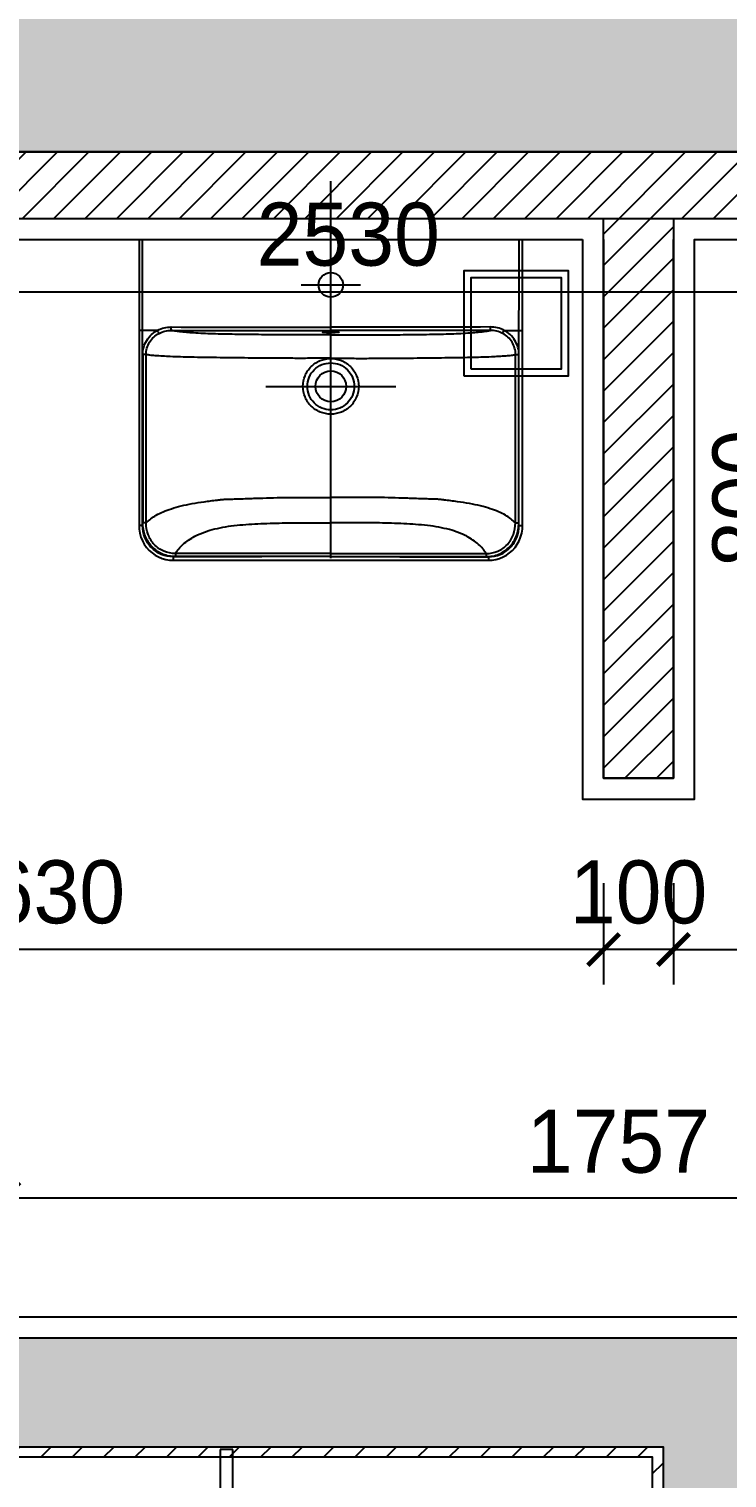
# Model space of a CAD drawing. Header units: millimetres. Extents: x -551172 to 227904, y -3435 to 261611.
# Drawn here: x 160059 to 161057, y 87306 to 89376 of the extents above; entities that cross this region are included whole.
import ezdxf

# ---------------------------------------------------------------- set-up
doc = ezdxf.new("R2010")
doc.units = ezdxf.units.MM
doc.header["$LTSCALE"] = 100
doc.header["$PDMODE"] = 3
doc.layers.get('DEFPOINTS').update_dxf_attribs({"color": 248})
for name, color, linetype in [('E-DIM(IN)', 14, 'Continuous'), ('F-HAT', 251, 'Continuous'), ('F-WALL1', 2, 'Continuous'), ('F-WALL2', 3, 'Continuous')]:
    doc.layers.add(name, color=color, linetype=linetype)
doc.styles.add('YOURNAME', font='HYWULM.TTF')
doc.dimstyles.new('YOURNAME-50', dxfattribs={"dimscale": 50, "dimtxt": 1.8, "dimasz": 0.9, "dimexe": 1, "dimexo": 3, "dimgap": 0.7, "dimtad": 1, "dimdec": 0, "dimzin": 0, "dimdsep": 46, "dimtxsty": 'YOURNAME', "dimblk": 'ARCHTICK', "dimcen": 0, "dimclrd": 1, "dimclre": 1, "dimclrt": 7, "dimadec": 0, "dimazin": 0, "dimtfac": 1, "dimtdec": 0, "dimtix": 1, "dimtmove": 2, "dimatfit": 3, "dimldrblk": 'ARCHTICK', "dimfxl": 0, "dimtolj": 1, "dimtzin": 0, "dimarcsym": 0})

# ---------------------------------------------------------------- blocks, each defined once
blk = doc.blocks.new('_ArchTick')
at = {"color": 0, "linetype": 'ByBlock', "const_width": 0.15}
blk.add_lwpolyline([(-0.5, -0.5), (0.5, 0.5)], dxfattribs=at)
blk = doc.blocks.new('*D266')
at = {"layer": 'DEFPOINTS', "color": 0}
for p in [(159250.6, 89200.8), (161780.6, 89200.8), (161780.6, 89000.8)]:
    blk.add_point(p, dxfattribs=at)
at = {"layer": 'E-DIM(IN)', "lineweight": -2}
for p, q in [((159250.6, 89050.8), (159250.6, 88950.8)), ((161780.6, 89050.8), (161780.6, 88950.8)), ((159250.6, 89000.8), (161780.6, 89000.8))]:
    blk.add_line(p, q, dxfattribs=at)
at = {"layer": 'E-DIM(IN)', "lineweight": -2, "xscale": 45, "yscale": 45, "zscale": 45, "rotation": 180}
blk.add_blockref('_ArchTick', (159250.6, 89000.8), dxfattribs=at)
at = {"layer": 'E-DIM(IN)', "lineweight": -2, "xscale": 45, "yscale": 45, "zscale": 45}
blk.add_blockref('_ArchTick', (161780.6, 89000.8), dxfattribs=at)
at = {"layer": 'E-DIM(IN)', "color": 7, "insert": (160515.6, 89082.6), "char_height": 90, "attachment_point": 5, "style": 'YOURNAME'}
blk.add_mtext('\\A1;2530', dxfattribs=at)
blk = doc.blocks.new('*D268')
at = {"layer": 'DEFPOINTS', "color": 0}
for p in [(160023.1, 87705.8), (160023.1, 87500.8), (161780.6, 87505.8)]:
    blk.add_point(p, dxfattribs=at)
at = {"layer": 'E-DIM(IN)', "lineweight": -2}
for p, q in [((160023.1, 87650.8), (160023.1, 87755.8)), ((161780.6, 87655.8), (161780.6, 87755.8)), ((161780.6, 87705.8), (160023.1, 87705.8))]:
    blk.add_line(p, q, dxfattribs=at)
at = {"layer": 'E-DIM(IN)', "lineweight": -2, "xscale": 45, "yscale": 45, "zscale": 45, "rotation": 180}
blk.add_blockref('_ArchTick', (160023.1, 87705.8), dxfattribs=at)
at = {"layer": 'E-DIM(IN)', "lineweight": -2, "xscale": 45, "yscale": 45, "zscale": 45}
blk.add_blockref('_ArchTick', (161780.6, 87705.8), dxfattribs=at)
at = {"layer": 'E-DIM(IN)', "color": 7, "insert": (160901.9, 87786.7), "char_height": 90, "attachment_point": 5, "style": 'YOURNAME'}
blk.add_mtext('\\A1;1757', dxfattribs=at)
blk = doc.blocks.new('*D270')
at = {"layer": 'DEFPOINTS', "color": 0}
for p in [(160980.6, 88305.8), (161780.6, 88305.8), (161780.6, 88061.3)]:
    blk.add_point(p, dxfattribs=at)
at = {"layer": 'E-DIM(IN)', "lineweight": -2}
for p, q in [((160980.6, 88155.8), (160980.6, 88011.3)), ((161780.6, 88155.8), (161780.6, 88011.3)), ((160980.6, 88061.3), (161780.6, 88061.3))]:
    blk.add_line(p, q, dxfattribs=at)
at = {"layer": 'E-DIM(IN)', "lineweight": -2, "xscale": 45, "yscale": 45, "zscale": 45, "rotation": 180}
blk.add_blockref('_ArchTick', (160980.6, 88061.3), dxfattribs=at)
at = {"layer": 'E-DIM(IN)', "lineweight": -2, "xscale": 45, "yscale": 45, "zscale": 45}
blk.add_blockref('_ArchTick', (161780.6, 88061.3), dxfattribs=at)
at = {"layer": 'E-DIM(IN)', "color": 7, "insert": (161380.6, 88143.2), "char_height": 90, "attachment_point": 5, "style": 'YOURNAME'}
blk.add_mtext('\\A1;800', dxfattribs=at)
blk = doc.blocks.new('*D271')
at = {"layer": 'DEFPOINTS', "color": 0}
for p in [(160880.6, 88305.8), (160980.6, 88305.8), (160880.6, 88061.1)]:
    blk.add_point(p, dxfattribs=at)
at = {"layer": 'E-DIM(IN)', "lineweight": -2}
for p, q in [((160880.6, 88155.8), (160880.6, 88011.1)), ((160980.6, 88155.8), (160980.6, 88011.1)), ((160880.6, 88061.1), (160835.6, 88061.1)), ((160980.6, 88061.1), (160880.6, 88061.1)), ((160980.6, 88061.1), (161025.6, 88061.1))]:
    blk.add_line(p, q, dxfattribs=at)
at = {"layer": 'E-DIM(IN)', "lineweight": -2, "xscale": 45, "yscale": 45, "zscale": 45}
blk.add_blockref('_ArchTick', (160880.6, 88061.1), dxfattribs=at)
at = {"layer": 'E-DIM(IN)', "lineweight": -2, "xscale": 45, "yscale": 45, "zscale": 45, "rotation": 180}
blk.add_blockref('_ArchTick', (160980.6, 88061.1), dxfattribs=at)
at = {"layer": 'E-DIM(IN)', "color": 7, "insert": (160930.6, 88142.9), "char_height": 90, "attachment_point": 5, "style": 'YOURNAME'}
blk.add_mtext('\\A1;100', dxfattribs=at)
blk = doc.blocks.new('*D272')
at = {"layer": 'DEFPOINTS', "color": 0}
for p in [(159250.6, 88305.8), (160880.6, 88305.8), (159250.6, 88061.1)]:
    blk.add_point(p, dxfattribs=at)
at = {"layer": 'E-DIM(IN)', "lineweight": -2}
for p, q in [((159250.6, 88155.8), (159250.6, 88011.1)), ((160880.6, 88155.8), (160880.6, 88011.1)), ((160880.6, 88061.1), (159250.6, 88061.1))]:
    blk.add_line(p, q, dxfattribs=at)
at = {"layer": 'E-DIM(IN)', "lineweight": -2, "xscale": 45, "yscale": 45, "zscale": 45, "rotation": 180}
blk.add_blockref('_ArchTick', (159250.6, 88061.1), dxfattribs=at)
at = {"layer": 'E-DIM(IN)', "lineweight": -2, "xscale": 45, "yscale": 45, "zscale": 45}
blk.add_blockref('_ArchTick', (160880.6, 88061.1), dxfattribs=at)
at = {"layer": 'E-DIM(IN)', "color": 7, "insert": (160065.6, 88143), "char_height": 90, "attachment_point": 5, "style": 'YOURNAME'}
blk.add_mtext('\\A1;1630', dxfattribs=at)
blk = doc.blocks.new('*D273')
at = {"layer": 'DEFPOINTS', "color": 0}
for p in [(160980.6, 89105.8), (160980.6, 88305.8), (161163.8, 88305.8)]:
    blk.add_point(p, dxfattribs=at)
at = {"layer": 'E-DIM(IN)', "lineweight": -2}
for p, q in [((161130.6, 89105.8), (161213.8, 89105.8)), ((161163.8, 89105.8), (161163.8, 88305.8)), ((161130.6, 88305.8), (161213.8, 88305.8))]:
    blk.add_line(p, q, dxfattribs=at)
at = {"layer": 'E-DIM(IN)', "lineweight": -2, "xscale": 45, "yscale": 45, "zscale": 45}
for p, rotation in [((161163.8, 89105.8), 90), ((161163.8, 88305.8), 270)]:
    blk.add_blockref('_ArchTick', p, dxfattribs=dict(at, rotation=rotation))
at = {"layer": 'E-DIM(IN)', "color": 7, "insert": (161081.9, 88705.8), "char_height": 90, "attachment_point": 5, "rotation": 90, "style": 'YOURNAME'}
blk.add_mtext('\\A1;800', dxfattribs=at)

msp = doc.modelspace()

# ---------------------------------------------------------------- hatches: boundary and pattern name
at = {"layer": 'F-HAT'}
h = msp.add_hatch(color=256, dxfattribs=at)
h.dxf.hatch_style = 1
h.paths.add_polyline_path([(146000.6, 91301.8), (146042.1, 91616.8), (144642.1, 91616.8), (144642.1, 93089.8), (145217.1, 93089.8), (145217.1, 93320.8), (144442.1, 93320.8), (144442.1, 79859.8), (145476.6, 79859.8), (145476.6, 80052.8), (144706.6, 80052.8), (144706.6, 81641.8), (145489.6, 81641.8), (145489.6, 81891.8), (144729.6, 81891.8), (144729.6, 86096.8), (145820.6, 86096.8), (145820.6, 86256.8), (144729.6, 86256.8), (144729.6, 88346.8), (146070.6, 88346.8), (146070.6, 88496.8), (144690.6, 88496.8), (144690.6, 91301.8)])
h.paths.add_polyline_path([(147533.6, 91301.8), (147533.6, 88496.8), (146858.6, 88496.8), (146858.6, 88346.8), (147533.6, 88346.8), (147533.6, 86256.8), (146670.6, 86256.8), (146670.6, 86096.8), (148220.6, 86096.8), (148220.6, 86256.8), (147705.6, 86256.8), (147705.6, 87608.8), (148405.6, 87608.8), (148405.6, 87763.8), (147695.6, 87763.8), (147695.6, 91300.8), (148485.6, 91300.8), (148485.6, 91915.8), (147700.6, 91915.8), (147700.6, 93120.8), (148460.6, 93120.8), (148460.6, 93320.8), (146834.6, 93320.8), (146834.6, 93089.8), (147544.6, 93089.8), (147544.6, 92186.8), (146802.1, 92186.8), (146802.1, 91616.8), (146843.6, 91301.8)])
h.paths.add_polyline_path([(146952.1, 91616.8), (146952.1, 92036.8), (147544.6, 92036.8), (147544.6, 91616.8)], flags=16)
h.paths.add_polyline_path([(147700.6, 91450.8), (147700.6, 91765.8), (148335.6, 91765.8), (148335.6, 91450.8)], flags=16)
h.paths.add_polyline_path([(149448.6, 86256.8), (149175.6, 86256.8), (149175.6, 86096.8), (149220.6, 86096.8), (149220.6, 81891.8), (148788.6, 81891.8), (148788.6, 81641.8), (149448.6, 81641.8), (149448.6, 81836.8)])
h.paths.add_polyline_path([(149401.6, 80059.8), (149401.6, 80694.8), (149206.6, 80694.8), (149206.6, 80402.8), (149206.6, 80059.8), (149196.6, 80059.8), (149196.6, 79859.8), (149911.6, 79859.8), (149911.6, 80059.8)])
h.paths.add_polyline_path([(154995.6, 80469.8), (155500.6, 80469.8), (155500.6, 80724.8), (154995.6, 80724.8), (154995.6, 85991.8), (156935.6, 85991.8), (156935.6, 85371.8), (157085.6, 85371.8), (157085.6, 85689.8), (157400.6, 85689.8), (157400.6, 85847.8), (157120.6, 85847.8), (157120.6, 86194.8), (154804.6, 86194.8), (154804.6, 80059.8), (154294.6, 80059.8), (154294.6, 79859.8), (154995.6, 79859.8), (154995.6, 80044.8)])
h.paths.add_polyline_path([(154995.6, 80044.8), (154995.6, 79859.8), (156640.6, 79859.8, 0.191132), (158008.8, 80469.8), (157795.6, 80469.8), (157773.9, 80469.8, -0.151278), (156640.6, 80044.8)])
h.paths.add_polyline_path([(158998.6, 80469.8), (158998.6, 80669.8), (158485.6, 80669.8), (158485.6, 85689.8), (158530.6, 85689.8), (158530.6, 85847.8), (158250.6, 85847.8), (158250.6, 85689.8), (158295.6, 85689.8), (158295.6, 80724.8), (157795.6, 80724.8), (157795.6, 80469.8)])
h.paths.add_polyline_path([(161980.6, 80469.8), (161980.6, 89425.8), (159090.6, 89425.8), (159090.6, 88310.8), (159005.6, 88310.8), (159005.6, 88150.8), (159090.6, 88150.8), (159090.6, 87350.8), (159250.6, 87350.8), (159250.6, 89200.8), (161780.6, 89200.8), (161780.6, 87505.8), (160035.6, 87505.8), (160035.6, 87350.8), (160965.6, 87350.8), (160965.6, 86142.8), (159700.6, 86142.8), (159700.6, 85847.8), (159380.6, 85847.8), (159380.6, 85689.8), (159695.6, 85689.8), (159695.6, 85364.8), (159848.6, 85364.8), (159848.6, 85984.8), (161788.6, 85984.8), (161788.6, 80669.8), (161278.6, 80669.8), (161278.6, 80469.8)])
h.paths.add_polyline_path([(161120.6, 86142.8), (161120.6, 87350.8), (161780.6, 87350.8), (161780.6, 86142.8)], flags=16)
h.paths.add_polyline_path([(155585.6, 87650.8), (155585.6, 87805.8), (153180.6, 87805.8), (153180.6, 92845.8), (153690.6, 92845.8), (153690.6, 93045.8), (153180.6, 93045.8), (153180.6, 93320.8), (152465.6, 93320.8), (152465.6, 93120.8), (153000.6, 93120.8), (153000.6, 90795.8), (152600.6, 90795.8), (152600.6, 90550.8), (152995.6, 90550.8), (152995.6, 87650.8)])
h.paths.add_polyline_path([(156675.6, 88310.8), (156675.6, 91102.8), (157445.6, 91102.8), (157445.6, 93045.8), (156205.6, 93045.8), (156205.6, 92845.8), (157237.6, 92845.8), (157237.6, 91575.8), (156485.6, 91575.8), (156485.6, 87805.8), (156435.6, 87805.8), (156435.6, 87650.8), (156670.6, 87650.8), (156670.6, 88150.8), (157090.6, 88150.8), (157090.6, 88310.8)])
h.paths.add_polyline_path([(156675.6, 91202.8), (156675.6, 91475.8), (157237.6, 91475.8), (157237.6, 91202.8)], flags=16)
h.paths.add_polyline_path([(159090.6, 90422.8), (159350.6, 90422.8), (159350.6, 91232.8), (159090.6, 91232.8)])
h.paths.add_polyline_path([(150970.6, 91300.8), (150970.6, 90550.8), (151240.6, 90550.8), (151240.6, 91640.8), (149970.6, 91640.8), (149970.6, 91300.8)])
h = msp.add_hatch(dxfattribs=at)
h.set_pattern_fill('ANSI31', color=256, scale=10)
h.paths.add_polyline_path([(161780.6, 89200.8), (159250.6, 89200.8), (159250.6, 89105.8), (161780.6, 89105.8)])
h.paths.add_polyline_path([(160980.6, 89105.8), (160880.6, 89105.8), (160880.6, 88305.8), (160980.6, 88305.8)])
h = msp.add_hatch(dxfattribs=at)
h.set_pattern_fill('ANSI31', color=256, scale=10)
h.paths.add_polyline_path([(160965.6, 87350.8), (160023.1, 87350.8), (160023.1, 87337.8), (160023.1, 87335.8), (160950.6, 87335.8), (160950.6, 86157.8), (159685.6, 86157.8), (159685.6, 85862.8), (159375.6, 85862.8), (159375.6, 85847.8), (159700.6, 85847.8), (159700.6, 86142.8), (160965.6, 86142.8)])

# ---------------------------------------------------------------- linework, layer by layer
for p, q in [((160490.6, 88620.5), (160490.6, 89158.9)), ((160216.5, 89075.8), (160216.5, 88768.5)), ((160216.5, 89075.8), (160764.8, 89075.8)), ((160764.8, 88861.7), (160764.8, 89075.8)), ((160448.1, 89010.8), (160533.1, 89010.8)), ((160221.6, 88945.8), (160216.5, 88945.8)), ((160242.7, 88945.8), (160221.6, 88945.8)), ((160738.5, 88945.8), (160759.7, 88945.8)), ((160759.7, 88945.8), (160764.8, 88945.8)), ((160226.5, 88911.2), (160221.7, 88911.2)), ((160754.8, 88911.2), (160759.6, 88911.2)), ((160397.7, 88865.8), (160583.6, 88865.8)), ((160764.8, 88667), (160764.8, 88861.7)), ((160216.5, 88768.5), (160216.5, 88667)), ((160226.7, 88670.6), (160221.9, 88670.6)), ((160754.6, 88670.6), (160759.4, 88670.6)), ((160221.5, 88667), (160216.5, 88667)), ((160759.7, 88667), (160764.8, 88667)), ((160268.4, 88627), (160268.4, 88622.5)), ((160712.9, 88627), (160712.9, 88622.5)), ((160265.2, 88622.4), (160265.2, 88617.3)), ((160265.2, 88617.3), (160490.6, 88617.4)), ((160716.1, 88622.4), (160716.1, 88617.3)), ((160350.6, 87346.8), (160332.6, 87346.8)), ((160332.6, 87346.8), (160332.6, 87246.8)), ((160350.6, 87246.8), (160350.6, 87346.8))]:
    msp.add_line(p, q, dxfattribs=at)
for points in [[(160680.6, 88880.8), (160830.6, 88880.8), (160830.6, 89030.8), (160680.6, 89030.8)], [(160690.6, 88890.8), (160820.6, 88890.8), (160820.6, 89020.8), (160690.6, 89020.8)]]:
    msp.add_lwpolyline(points, close=True, dxfattribs=at)
for points in [[(160216.5, 88667), (160216.8, 88661.6), (160217.7, 88655.9), (160219.2, 88650.4), (160221.3, 88645.2), (160224, 88640.2), (160227.2, 88635.7), (160230.9, 88631.5), (160235, 88627.9), (160239.5, 88624.7), (160244.3, 88622), (160249.3, 88620), (160254.7, 88618.5), (160260.1, 88617.6), (160265.2, 88617.3)], [(160716.1, 88617.3), (160721.1, 88617.6), (160726.6, 88618.5), (160731.9, 88620), (160737, 88622), (160741.8, 88624.7), (160746.3, 88627.9), (160750.4, 88631.5), (160754, 88635.7), (160757.2, 88640.2), (160759.9, 88645.2), (160762, 88650.4), (160763.6, 88655.9), (160764.5, 88661.6), (160764.8, 88667)], [(160490.6, 88617.4), (160634, 88617.3), (160716.1, 88617.3)]]:
    msp.add_lwpolyline(points, dxfattribs=at)
for centre, radius in [((160490.6, 89010.8), 17.5), ((160490.6, 88865.8), 22)]:
    msp.add_circle(centre, radius, dxfattribs=at)
for centre, start, end in [((265472, 88870.9), 179.978056, 180.109004), ((55509.2, 88870.9), 359.890996, 0.021944)]:
    msp.add_arc(centre, 105250.3, start, end, dxfattribs=at)
for points in [[(160221.6, 88945.8), (160221.5, 88989.1), (160221.5, 89032.5), (160221.5, 89075.8)], [(160759.7, 88945.8), (160759.7, 88989.1), (160759.7, 89032.5), (160759.8, 89075.8)], [(160221.5, 88667), (160221.6, 88759.9), (160221.6, 88852.9), (160221.6, 88945.8)], [(160262.4, 88945.7), (160338.5, 88945.6), (160414.6, 88945.5), (160490.6, 88945.5)], [(160262.5, 88950.6), (160338.5, 88950.5), (160414.6, 88950.4), (160490.6, 88950.4)], [(160718.8, 88950.6), (160642.7, 88950.5), (160566.7, 88950.4), (160490.6, 88950.4)], [(160718.9, 88945.7), (160642.8, 88945.6), (160566.7, 88945.5), (160490.6, 88945.5)], [(160759.7, 88667), (160759.7, 88759.9), (160759.7, 88852.9), (160759.7, 88945.8)], [(160226.7, 88670.6), (160226.5, 88750.8), (160226.5, 88831), (160226.5, 88911.2)], [(160754.6, 88670.6), (160754.7, 88750.8), (160754.8, 88831), (160754.8, 88911.2)], [(160490.6, 88627.1), (160416.5, 88627.1), (160342.4, 88627.1), (160268.4, 88627)], [(160490.6, 88627.1), (160564.7, 88627.1), (160638.8, 88627.1), (160712.9, 88627)], [(160490.6, 88622.5), (160415.5, 88622.5), (160340.3, 88622.4), (160265.2, 88622.4)], [(160490.6, 88622.6), (160416.5, 88622.6), (160342.4, 88622.5), (160268.4, 88622.5)], [(160490.6, 88622.6), (160564.7, 88622.6), (160638.8, 88622.5), (160712.9, 88622.5)], [(160490.6, 88622.5), (160565.8, 88622.5), (160640.9, 88622.4), (160716.1, 88622.4)]]:
    msp.add_open_spline(points, degree=3, dxfattribs=at)
for points, knots in [([(160221.7, 88911.2), (160221.7, 88914.7), (160222.7, 88921.8), (160227, 88931.7), (160233.8, 88940), (160239.6, 88944.1), (160242.7, 88945.8)], [0, 0, 0, 0, 0.249983, 0.499964, 0.749961, 1, 1, 1, 1]), ([(160226.5, 88911.2), (160226.5, 88914.3), (160227.4, 88920.5), (160231.1, 88929.1), (160237.1, 88936.4), (160242.3, 88940), (160245, 88941.5)], [0, 0, 0, 0, 0.250016, 0.500022, 0.750014, 1, 1, 1, 1]), ([(160242.7, 88945.8), (160245.8, 88947.4), (160252.2, 88949.8), (160259.1, 88950.6), (160262.5, 88950.6)], [0, 0, 0, 0, 0.499953, 1, 1, 1, 1]), ([(160245, 88941.5), (160244.8, 88942), (160244, 88943.4), (160243.2, 88944.8), (160242.7, 88945.8)], [0, 0, 0, 0, 0.345008, 1, 1, 1, 1]), ([(160245, 88941.5), (160247.7, 88942.9), (160253.4, 88945), (160259.4, 88945.7), (160262.4, 88945.7)], [0, 0, 0, 0, 0.500027, 1, 1, 1, 1]), ([(160262.4, 88945.7), (160262.4, 88945.8), (160262.4, 88946.3), (160262.5, 88947.4), (160262.5, 88948.9), (160262.5, 88950), (160262.5, 88950.6)], [0, 0, 0, 0, 0.092531, 0.312879, 0.630191, 1, 1, 1, 1]), ([(160490.6, 88939.3), (160467.7, 88939.3), (160433.3, 88939.4), (160387.6, 88939.6), (160354.2, 88940), (160323.2, 88940.6), (160296.9, 88941.8), (160279, 88943.2), (160268.3, 88944.6), (160264.2, 88945.3), (160262.4, 88945.7)], [0, 0, 0, 0, 0.301575, 0.451698, 0.599739, 0.740117, 0.858738, 0.945018, 0.976178, 1, 1, 1, 1]), ([(160478.9, 88943.1), (160478.9, 88943.1), (160479, 88943.2), (160479.3, 88943.3), (160479.9, 88943.4), (160481, 88943.5), (160482.4, 88943.6), (160484.2, 88943.7), (160487, 88943.8), (160489.1, 88943.8), (160490.6, 88943.8)], [0, 0, 0, 0, 0.007553, 0.022989, 0.08064, 0.173056, 0.296982, 0.447763, 0.619667, 1, 1, 1, 1]), ([(160490.6, 88942.4), (160489.1, 88942.4), (160487, 88942.4), (160484.2, 88942.5), (160482.4, 88942.6), (160481, 88942.7), (160479.9, 88942.8), (160479.3, 88942.9), (160479, 88943), (160478.9, 88943.1), (160478.9, 88943.1)], [0, 0, 0, 0, 0.380329, 0.552233, 0.703013, 0.826938, 0.919356, 0.977009, 0.992446, 1, 1, 1, 1]), ([(160490.6, 88939.3), (160513.6, 88939.3), (160548, 88939.4), (160593.7, 88939.6), (160627.1, 88940), (160658.1, 88940.6), (160684.3, 88941.8), (160702.3, 88943.2), (160712.9, 88944.6), (160717.1, 88945.3), (160718.9, 88945.7)], [0, 0, 0, 0, 0.301575, 0.451698, 0.599739, 0.740117, 0.858738, 0.945018, 0.976178, 1, 1, 1, 1]), ([(160490.6, 88943.8), (160492.1, 88943.8), (160494.3, 88943.8), (160497.1, 88943.7), (160498.8, 88943.6), (160500.3, 88943.5), (160501.3, 88943.4), (160502, 88943.3), (160502.3, 88943.2), (160502.4, 88943.1), (160502.4, 88943.1)], [0, 0, 0, 0, 0.380333, 0.552238, 0.703018, 0.826944, 0.91936, 0.977011, 0.992447, 1, 1, 1, 1]), ([(160502.4, 88943.1), (160502.4, 88943.1), (160502.3, 88943), (160502, 88942.9), (160501.3, 88942.8), (160500.3, 88942.7), (160498.8, 88942.6), (160497.1, 88942.5), (160494.3, 88942.4), (160492.1, 88942.4), (160490.6, 88942.4)], [0, 0, 0, 0, 0.007554, 0.022991, 0.080644, 0.173062, 0.296988, 0.447768, 0.619671, 1, 1, 1, 1]), ([(160718.9, 88945.7), (160718.8, 88945.8), (160718.8, 88946.3), (160718.8, 88947.4), (160718.8, 88948.9), (160718.8, 88950), (160718.8, 88950.6)], [0, 0, 0, 0, 0.092531, 0.312879, 0.630191, 1, 1, 1, 1]), ([(160738.5, 88945.8), (160735.5, 88947.4), (160729, 88949.8), (160722.2, 88950.6), (160718.8, 88950.6)], [0, 0, 0, 0, 0.499953, 1, 1, 1, 1]), ([(160736.3, 88941.5), (160733.6, 88942.9), (160727.9, 88945), (160721.9, 88945.7), (160718.9, 88945.7)], [0, 0, 0, 0, 0.500027, 1, 1, 1, 1]), ([(160736.3, 88941.5), (160736.5, 88942), (160737.3, 88943.4), (160738, 88944.8), (160738.5, 88945.8)], [0, 0, 0, 0, 0.345008, 1, 1, 1, 1]), ([(160754.8, 88911.2), (160754.8, 88914.3), (160753.9, 88920.5), (160750.1, 88929.1), (160744.1, 88936.4), (160739, 88940), (160736.3, 88941.5)], [0, 0, 0, 0, 0.250016, 0.500022, 0.750014, 1, 1, 1, 1]), ([(160759.6, 88911.2), (160759.6, 88914.7), (160758.6, 88921.8), (160754.3, 88931.7), (160747.5, 88940), (160741.6, 88944.1), (160738.5, 88945.8)], [0, 0, 0, 0, 0.249983, 0.499964, 0.749961, 1, 1, 1, 1]), ([(160490.6, 88906.3), (160487.2, 88906.3), (160480.3, 88906.2), (160470, 88906), (160461.4, 88905.9), (160454.5, 88905.8), (160447.7, 88905.8), (160439.1, 88905.8), (160425.4, 88905.9), (160408.2, 88906), (160387.7, 88906.1), (160360.8, 88906.4), (160328.5, 88906.8), (160293.1, 88907.3), (160263.8, 88908.1), (160244.2, 88909.1), (160232.7, 88910.2), (160228.4, 88910.8), (160226.5, 88911.2)], [0, 0, 0, 0, 0.03903, 0.078057, 0.117076, 0.136581, 0.156083, 0.195075, 0.234048, 0.311904, 0.389532, 0.466711, 0.617619, 0.75603, 0.868811, 0.949817, 0.978573, 1, 1, 1, 1]), ([(160490.6, 88826), (160485.5, 88826), (160475, 88828.1), (160461.7, 88836.9), (160452.9, 88850.2), (160449.7, 88865.8), (160452.9, 88881.4), (160461.7, 88894.7), (160475, 88903.5), (160485.5, 88905.6), (160490.6, 88905.6)], [0, 0, 0, 0, 0.124998, 0.249957, 0.374923, 0.49991, 0.624933, 0.749964, 0.874985, 1, 1, 1, 1]), ([(160490.6, 88832.3), (160486.3, 88832.3), (160477.5, 88834), (160466.3, 88841.5), (160458.9, 88852.6), (160456.3, 88865.8), (160458.9, 88879), (160466.3, 88890.1), (160477.5, 88897.6), (160486.3, 88899.3), (160490.6, 88899.3)], [0, 0, 0, 0, 0.124987, 0.249954, 0.374915, 0.499911, 0.62494, 0.749962, 0.874993, 1, 1, 1, 1]), ([(160490.6, 88906.3), (160494.1, 88906.3), (160500.9, 88906.2), (160511.3, 88906), (160519.8, 88905.9), (160526.7, 88905.8), (160533.6, 88905.8), (160542.2, 88905.8), (160555.9, 88905.9), (160573, 88906), (160593.5, 88906.1), (160620.5, 88906.4), (160652.7, 88906.8), (160688.2, 88907.3), (160717.4, 88908.1), (160737, 88909.1), (160748.5, 88910.2), (160752.9, 88910.8), (160754.8, 88911.2)], [0, 0, 0, 0, 0.03903, 0.078057, 0.117076, 0.136581, 0.156083, 0.195075, 0.234048, 0.311904, 0.389532, 0.466711, 0.617619, 0.75603, 0.868811, 0.949817, 0.978573, 1, 1, 1, 1]), ([(160490.6, 88905.6), (160495.8, 88905.6), (160506.3, 88903.5), (160519.5, 88894.7), (160528.4, 88881.4), (160531.5, 88865.8), (160528.4, 88850.2), (160519.5, 88836.9), (160506.3, 88828.1), (160495.8, 88826), (160490.6, 88826)], [0, 0, 0, 0, 0.125029, 0.250047, 0.375078, 0.500099, 0.625085, 0.750051, 0.875009, 1, 1, 1, 1]), ([(160490.6, 88899.3), (160495, 88899.3), (160503.8, 88897.6), (160514.9, 88890.1), (160522.4, 88879), (160525, 88865.8), (160522.4, 88852.6), (160514.9, 88841.5), (160503.8, 88834), (160495, 88832.3), (160490.6, 88832.3)], [0, 0, 0, 0, 0.125021, 0.25005, 0.375072, 0.500099, 0.625095, 0.750054, 0.875021, 1, 1, 1, 1]), ([(160226.7, 88670.6), (160230.8, 88675), (160238.8, 88680.9), (160251.3, 88687), (160263.2, 88691.4), (160277, 88695.2), (160292.7, 88698.5), (160306.9, 88700.7), (160318.9, 88702.3), (160326.8, 88703.2), (160332.3, 88703.9), (160335.6, 88704.2), (160338, 88704.5), (160340.4, 88704.7), (160342.9, 88704.8), (160345.4, 88704.7), (160348.7, 88704.8), (160352.9, 88704.9), (160357.9, 88705), (160362.9, 88705.2), (160369.7, 88705.4), (160378.1, 88705.8), (160391.7, 88706.2), (160408.7, 88706.7), (160429.2, 88707.1), (160446.2, 88707.2), (160459.9, 88707.1), (160473.6, 88707), (160483.8, 88707), (160490.6, 88707)], [0, 0, 0, 0, 0.066785, 0.107472, 0.154023, 0.206932, 0.266239, 0.331318, 0.365617, 0.400809, 0.418677, 0.42767, 0.436697, 0.445757, 0.454862, 0.464013, 0.473196, 0.491643, 0.510181, 0.52879, 0.547454, 0.584909, 0.62248, 0.697826, 0.773312, 0.848861, 0.886645, 0.92443, 1, 1, 1, 1]), ([(160754.6, 88670.6), (160750.5, 88675), (160742.5, 88680.9), (160730, 88687), (160718.1, 88691.4), (160704.3, 88695.2), (160688.6, 88698.5), (160674.4, 88700.7), (160662.3, 88702.3), (160654.5, 88703.2), (160648.9, 88703.9), (160645.7, 88704.2), (160643.3, 88704.5), (160640.8, 88704.7), (160638.4, 88704.8), (160635.9, 88704.7), (160632.6, 88704.8), (160628.4, 88704.9), (160623.4, 88705), (160618.3, 88705.2), (160611.6, 88705.4), (160603.1, 88705.8), (160589.5, 88706.2), (160572.5, 88706.7), (160552.1, 88707.1), (160535, 88707.2), (160521.4, 88707.1), (160507.7, 88707), (160497.5, 88707), (160490.6, 88707)], [0, 0, 0, 0, 0.066785, 0.107472, 0.154023, 0.206932, 0.266239, 0.331318, 0.365617, 0.400809, 0.418677, 0.42767, 0.436697, 0.445757, 0.454862, 0.464013, 0.473196, 0.491643, 0.510181, 0.52879, 0.547454, 0.584909, 0.62248, 0.697826, 0.773312, 0.848861, 0.886645, 0.92443, 1, 1, 1, 1]), ([(160268.4, 88622.5), (160262.2, 88622.4), (160249.7, 88624.9), (160234.1, 88635.8), (160224.1, 88652), (160221.9, 88664.5), (160221.9, 88670.6)], [0, 0, 0, 0, 0.249926, 0.499753, 0.749749, 1, 1, 1, 1]), ([(160268.4, 88627), (160262.8, 88627), (160251.4, 88629.1), (160237.3, 88639), (160228.5, 88653.8), (160226.6, 88665.1), (160226.7, 88670.6)], [0, 0, 0, 0, 0.249909, 0.499735, 0.749744, 1, 1, 1, 1]), ([(160268.4, 88627), (160271.3, 88631.8), (160279.6, 88641.4), (160297.6, 88653.3), (160317.4, 88660.5), (160336.4, 88664.7), (160358.1, 88667.9), (160386.5, 88669.7), (160421.1, 88670.7), (160455.8, 88671.1), (160479, 88671), (160490.6, 88671)], [0, 0, 0, 0, 0.071738, 0.160352, 0.273182, 0.339077, 0.409032, 0.554935, 0.703014, 0.851478, 1, 1, 1, 1]), ([(160712.9, 88627), (160709.9, 88631.8), (160701.6, 88641.4), (160683.7, 88653.3), (160663.9, 88660.5), (160644.9, 88664.7), (160623.1, 88667.9), (160594.7, 88669.7), (160560.2, 88670.7), (160525.4, 88671.1), (160502.2, 88671), (160490.6, 88671)], [0, 0, 0, 0, 0.071738, 0.160352, 0.273182, 0.339077, 0.409032, 0.554935, 0.703014, 0.851478, 1, 1, 1, 1]), ([(160712.9, 88622.5), (160719.1, 88622.4), (160731.6, 88624.9), (160747.2, 88635.8), (160757.2, 88652), (160759.4, 88664.5), (160759.4, 88670.6)], [0, 0, 0, 0, 0.249926, 0.499753, 0.749749, 1, 1, 1, 1]), ([(160712.9, 88627), (160718.5, 88627), (160729.8, 88629.1), (160743.9, 88639), (160752.8, 88653.8), (160754.6, 88665.1), (160754.6, 88670.6)], [0, 0, 0, 0, 0.249909, 0.499735, 0.749744, 1, 1, 1, 1]), ([(160265.2, 88622.4), (160259.5, 88622.4), (160247.8, 88624.6), (160233.2, 88634.7), (160223.6, 88649.6), (160221.5, 88661.3), (160221.5, 88667)], [0, 0, 0, 0, 0.249953, 0.499863, 0.749858, 1, 1, 1, 1]), ([(160716.1, 88622.4), (160721.8, 88622.4), (160733.5, 88624.6), (160748.1, 88634.7), (160757.6, 88649.6), (160759.7, 88661.3), (160759.7, 88667)], [0, 0, 0, 0, 0.249953, 0.499863, 0.749858, 1, 1, 1, 1])]:
    msp.add_open_spline(points, degree=3, knots=knots, dxfattribs=at)
at = {"layer": 'F-WALL1'}
for points in [[(161980.6, 80469.8), (161980.6, 89425.8), (159090.6, 89425.8), (159090.6, 88310.8), (159005.6, 88310.8), (159005.6, 88150.8), (159090.6, 88150.8), (159090.6, 87350.8), (159250.6, 87350.8), (159250.6, 89200.8), (161780.6, 89200.8), (161780.6, 87505.8), (160035.6, 87505.8), (160035.6, 87350.8), (160965.6, 87350.8), (160965.6, 86142.8), (159700.6, 86142.8), (159700.6, 85847.8)], [(160880.6, 89075.8), (160880.6, 88305.8), (160980.6, 88305.8), (160980.6, 89075.8)]]:
    msp.add_lwpolyline(points, dxfattribs=at)
at = {"layer": 'F-WALL2'}
msp.add_lwpolyline([(159250.6, 89200.8), (159250.6, 89105.8), (161780.6, 89105.8), (161780.6, 89200.8)], close=True, dxfattribs=at)
for points in [[(160980.6, 89105.8), (160980.6, 88305.8), (160880.6, 88305.8), (160880.6, 89105.8)], [(159375.6, 85862.8), (159685.6, 85862.8), (159685.6, 86157.8), (160950.6, 86157.8), (160950.6, 87335.8), (160023.1, 87335.8)]]:
    msp.add_lwpolyline(points, dxfattribs=at)
at = {"layer": 'F-WALL2', "color": 4}
msp.add_lwpolyline([(160850.6, 89075.8), (160850.6, 88275.8), (161010.6, 88275.8), (161010.6, 89075.8), (161750.6, 89075.8), (161750.6, 87535.8), (159280.6, 87535.8), (159280.6, 89075.8), (160850.6, 89075.8)], dxfattribs=at)

# ---------------------------------------------------------------- dimensions: what is measured, and where the dimension line sits
at = {"layer": 'E-DIM(IN)'}
for base, p1, p2, picture, middle in [((161780.6, 89000.8), (159250.6, 89200.8), (161780.6, 89200.8), '*D266', (160515.6, 89082.6)), ((159250.6, 88061.1), (160880.6, 88305.8), (159250.6, 88305.8), '*D272', (160065.6, 88143)), ((160880.6, 88061.1), (160980.6, 88305.8), (160880.6, 88305.8), '*D271', (160930.6, 88142.9)), ((161780.6, 88061.3), (160980.6, 88305.8), (161780.6, 88305.8), '*D270', (161380.6, 88143.2)), ((160023.1292305, 87705.8023431), (161780.6292305, 87505.8023431), (160023.1292305, 87500.8023431), '*D268', (160901.8792305, 87786.7011447))]:
    dim = msp.add_linear_dim(base=base, p1=p1, p2=p2, dimstyle='YOURNAME-50', override={"dimclrd": 256, "dimclre": 256}, dxfattribs=at)
    dim.commit()
    dim.dimension.update_dxf_attribs({"geometry": picture, "text_midpoint": middle})
dim = msp.add_linear_dim(base=(161163.8, 88305.8), p1=(160980.6, 89105.8), p2=(160980.6, 88305.8), angle=90, dimstyle='YOURNAME-50', override={"dimclrd": 256, "dimclre": 256}, dxfattribs=at)
dim.commit()
dim.dimension.update_dxf_attribs({"geometry": '*D273', "text_midpoint": (161081.9, 88705.8)})

doc.saveas('drawing.dxf')
